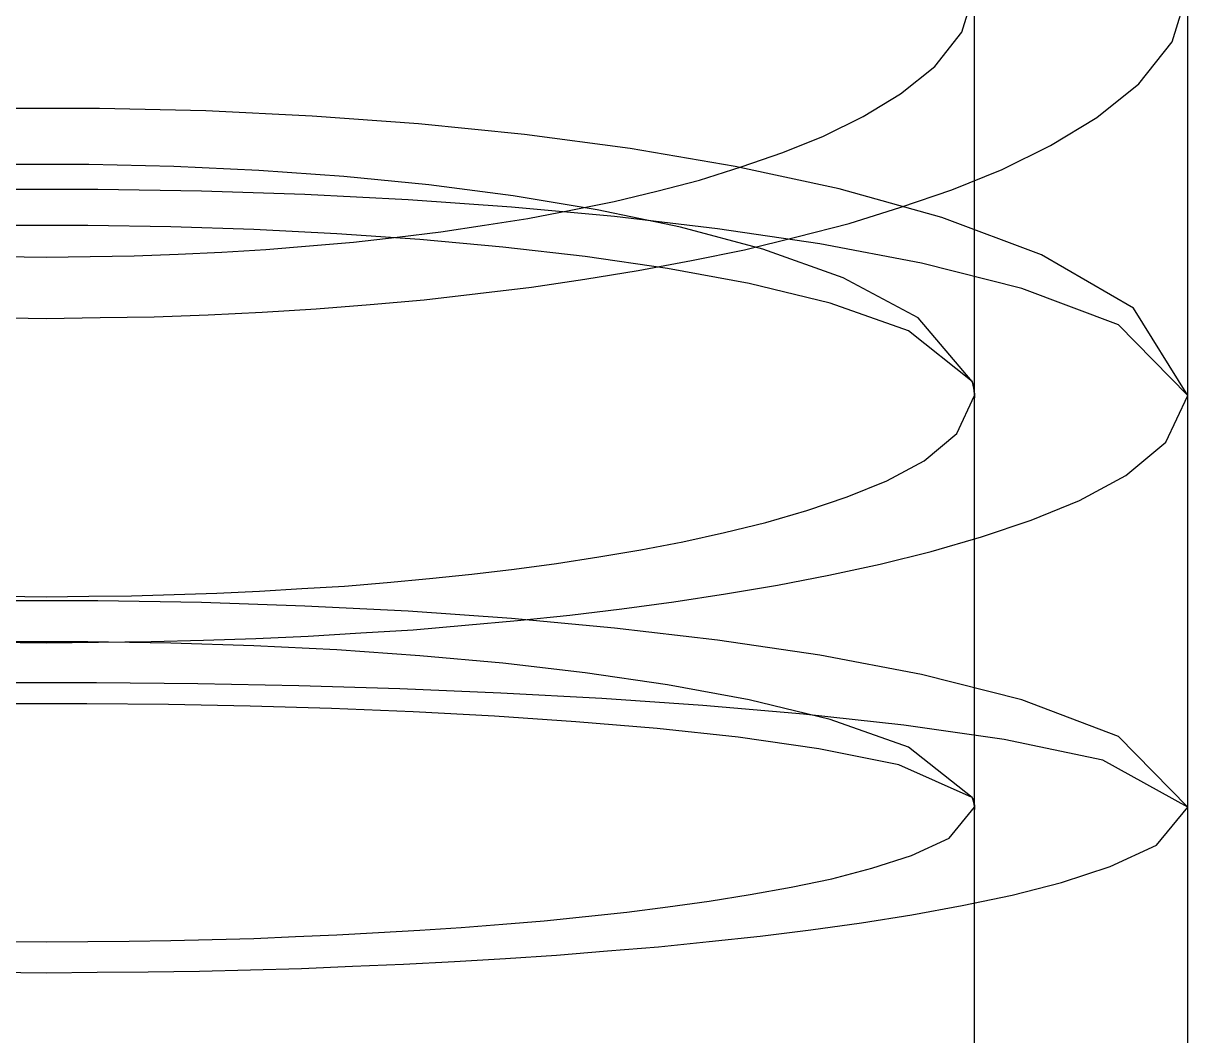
# Model space of a CAD drawing. Header units: millimetres. Extents: x 0 to 262, y -49 to 161.
# Drawn here: x 47.746 to 52.603, y 12.026 to 16.25 of the extents above; entities that cross this region are included whole.
import ezdxf

# ---------------------------------------------------------------- set-up
doc = ezdxf.new("R2010")
doc.units = ezdxf.units.MM
doc.layers.add('SIDE_HIDDEN', color=8, linetype='CONTINUOUS')
doc.layers.add('SIDE_VISIBLE', color=7, linetype='Continuous')

msp = doc.modelspace()

# ---------------------------------------------------------------- linework, layer by layer
at = {"layer": 'SIDE_HIDDEN'}
for points in [[(43.9674, 16.3854), (44.0205, 16.2121), (44.1333, 16.0693), (44.2759, 15.9549), (44.4328, 15.8604), (44.5971, 15.7792), (44.7672, 15.7104), (44.9407, 15.6509), (45.1156, 15.5956), (45.2933, 15.55), (45.4716, 15.5066), (45.6513, 15.47), (45.8315, 15.4356), (46.0127, 15.4069), (46.1941, 15.3795), (46.3763, 15.3578), (46.5585, 15.3361), (46.7414, 15.3209), (46.9242, 15.3058), (47.1074, 15.295), (47.2906, 15.286), (47.4739, 15.2793), (47.6574, 15.2763), (47.8409, 15.2734)], [(47.8409, 15.2734), (48.0243, 15.2763), (48.2078, 15.2793), (48.3911, 15.286), (48.5744, 15.295), (48.7575, 15.3058), (48.9403, 15.3209), (49.1232, 15.3361), (49.3054, 15.3578), (49.4876, 15.3795), (49.669, 15.4069), (49.8502, 15.4356), (50.0304, 15.47), (50.2102, 15.5066), (50.3884, 15.55), (50.5661, 15.5956), (50.7411, 15.6509), (50.9145, 15.7104), (51.0846, 15.7792), (51.249, 15.8604), (51.4058, 15.9549), (51.5484, 16.0693), (51.6612, 16.2121), (51.7144, 16.3854)], [(51.7144, 14.6962), (51.7144, 16.3854)], [(52.6034, 14.6962), (52.3773, 15.0613), (51.9936, 15.2834), (51.5778, 15.4398), (51.1497, 15.5589), (50.7153, 15.6525), (50.2772, 15.7268), (49.8366, 15.7853), (49.3945, 15.83), (48.9513, 15.8626), (48.5074, 15.8839), (48.0631, 15.8944), (47.6187, 15.8944), (47.1744, 15.8839), (46.7304, 15.8626), (46.2872, 15.83), (45.8451, 15.7853), (45.4045, 15.7268), (44.9664, 15.6525), (44.532, 15.5589), (44.1039, 15.4398), (43.6881, 15.2834), (43.3044, 15.0613), (43.0784, 14.6962)], [(51.7046, 14.7557), (51.4789, 15.0214), (51.1653, 15.1872), (50.8308, 15.3067), (50.4876, 15.3988), (50.1398, 15.4717), (49.7892, 15.5297), (49.4368, 15.5754), (49.0832, 15.6105), (48.7288, 15.6361), (48.3738, 15.6528), (48.0185, 15.661), (47.6632, 15.661), (47.3079, 15.6528), (46.9529, 15.6361), (46.5985, 15.6105), (46.2449, 15.5754), (45.8925, 15.5297), (45.5419, 15.4717), (45.1941, 15.3988), (44.8509, 15.3067), (44.5164, 15.1872), (44.2028, 15.0214), (43.9771, 14.7557)], [(51.7046, 14.7557), (51.4789, 15.0214), (51.1653, 15.1872), (50.8308, 15.3067), (50.4876, 15.3988), (50.1398, 15.4717), (49.7892, 15.5297), (49.4368, 15.5754), (49.0832, 15.6105), (48.7288, 15.6361), (48.3738, 15.6528), (48.0185, 15.661), (47.6632, 15.661), (47.3079, 15.6528), (46.9529, 15.6361), (46.5985, 15.6105), (46.2449, 15.5754), (45.8925, 15.5297), (45.5419, 15.4717), (45.1941, 15.3988), (44.8509, 15.3067), (44.5164, 15.1872), (44.2028, 15.0214), (43.9771, 14.7557)], [(52.6034, 14.6962), (52.3152, 14.9912), (51.9115, 15.1433), (51.4928, 15.249), (51.0686, 15.3295), (50.6414, 15.3928), (50.2124, 15.4431), (49.7824, 15.4827), (49.3515, 15.513), (48.9202, 15.5351), (48.4886, 15.5495), (48.0567, 15.5566), (47.6249, 15.5566), (47.193, 15.5495), (46.7614, 15.5351), (46.3301, 15.513), (45.8992, 15.4827), (45.4692, 15.4431), (45.0402, 15.3928), (44.613, 15.3295), (44.1888, 15.249), (43.7701, 15.1432), (43.3664, 14.9912), (43.0784, 14.6962)], [(51.7046, 14.7557), (51.4379, 14.9659), (51.1112, 15.0814), (50.7743, 15.1635), (50.4333, 15.2265), (50.0901, 15.2763), (49.7455, 15.316), (49.4001, 15.3473), (49.0541, 15.3713), (48.7077, 15.3888), (48.3611, 15.4002), (48.0143, 15.4059), (47.6674, 15.4059), (47.3206, 15.4002), (46.974, 15.3888), (46.6276, 15.3713), (46.2816, 15.3473), (45.9362, 15.316), (45.5916, 15.2763), (45.2484, 15.2265), (44.9074, 15.1635), (44.5705, 15.0814), (44.2438, 14.9659), (43.9771, 14.7557)], [(51.7046, 14.7557), (51.4379, 14.9659), (51.1112, 15.0814), (50.7743, 15.1635), (50.4333, 15.2265), (50.0901, 15.2763), (49.7455, 15.316), (49.4001, 15.3473), (49.0541, 15.3713), (48.7077, 15.3888), (48.3611, 15.4002), (48.0143, 15.4058), (47.6674, 15.4058), (47.3206, 15.4002), (46.974, 15.3888), (46.6276, 15.3713), (46.2816, 15.3473), (45.9362, 15.316), (45.5916, 15.2763), (45.2484, 15.2265), (44.9074, 15.1635), (44.5705, 15.0814), (44.2438, 14.9659), (43.9771, 14.7557)], [(51.7119, 14.721), (51.7117, 14.7226), (51.7115, 14.7241), (51.7112, 14.7256), (51.711, 14.7271), (51.7107, 14.7286), (51.7105, 14.7302), (51.7102, 14.7317), (51.7099, 14.7332), (51.7096, 14.7347), (51.7093, 14.7362), (51.709, 14.7377), (51.7087, 14.7392), (51.7083, 14.7407), (51.708, 14.7422), (51.7077, 14.7438), (51.7073, 14.7453), (51.7069, 14.7467), (51.7066, 14.7482), (51.7062, 14.7497), (51.7058, 14.7512), (51.7054, 14.7527), (51.705, 14.7542), (51.7046, 14.7557)], [(51.7119, 14.7308), (51.7117, 14.7319), (51.7115, 14.733), (51.7112, 14.7341), (51.711, 14.7352), (51.7107, 14.7363), (51.7104, 14.7374), (51.7102, 14.7385), (51.7099, 14.7396), (51.7096, 14.7407), (51.7093, 14.7418), (51.709, 14.7429), (51.7087, 14.744), (51.7083, 14.745), (51.708, 14.7461), (51.7076, 14.7472), (51.7073, 14.7483), (51.7069, 14.7493), (51.7066, 14.7504), (51.7062, 14.7515), (51.7058, 14.7525), (51.7054, 14.7536), (51.705, 14.7546), (51.7046, 14.7557)], [(51.7046, 14.7557), (51.7046, 14.7557)], [(51.7144, 14.6865), (51.7143, 14.6895), (51.7143, 14.6926), (51.7142, 14.6956), (51.7141, 14.6987), (51.7139, 14.7017), (51.7137, 14.7048), (51.7134, 14.7078), (51.7131, 14.7108), (51.7128, 14.7139), (51.7125, 14.7169), (51.7121, 14.7199), (51.7117, 14.7229), (51.7112, 14.7259), (51.7107, 14.7289), (51.7101, 14.7319), (51.7096, 14.7349), (51.709, 14.7379), (51.7083, 14.7409), (51.7076, 14.7439), (51.7069, 14.7468), (51.7062, 14.7498), (51.7054, 14.7528), (51.7046, 14.7557)], [(51.7144, 14.6962), (51.7143, 14.6988), (51.7143, 14.7014), (51.7142, 14.7041), (51.714, 14.7067), (51.7139, 14.7093), (51.7137, 14.7119), (51.7134, 14.7146), (51.7131, 14.7172), (51.7128, 14.7198), (51.7125, 14.7224), (51.7121, 14.725), (51.7116, 14.7276), (51.7112, 14.7302), (51.7107, 14.7328), (51.7101, 14.7354), (51.7095, 14.7379), (51.7089, 14.7405), (51.7083, 14.7431), (51.7076, 14.7456), (51.7069, 14.7481), (51.7062, 14.7507), (51.7054, 14.7532), (51.7046, 14.7557)], [(51.7144, 14.706), (51.7143, 14.7082), (51.7143, 14.7104), (51.7142, 14.7126), (51.714, 14.7148), (51.7139, 14.7171), (51.7137, 14.7193), (51.7134, 14.7215), (51.7131, 14.7237), (51.7128, 14.7258), (51.7124, 14.728), (51.712, 14.7302), (51.7116, 14.7324), (51.7111, 14.7345), (51.7106, 14.7367), (51.7101, 14.7389), (51.7095, 14.741), (51.7089, 14.7431), (51.7083, 14.7452), (51.7076, 14.7474), (51.7069, 14.7495), (51.7062, 14.7515), (51.7054, 14.7536), (51.7046, 14.7557)], [(51.7144, 14.7059), (51.7143, 14.707), (51.7143, 14.7081), (51.7143, 14.7092), (51.7143, 14.7103), (51.7142, 14.7114), (51.7142, 14.7125), (51.7141, 14.7135), (51.7141, 14.7146), (51.714, 14.7157), (51.7139, 14.7168), (51.7138, 14.7179), (51.7137, 14.719), (51.7136, 14.72), (51.7134, 14.7211), (51.7133, 14.7222), (51.7132, 14.7233), (51.713, 14.7244), (51.7128, 14.7254), (51.7127, 14.7265), (51.7125, 14.7276), (51.7123, 14.7287), (51.7121, 14.7297), (51.7119, 14.7308)], [(51.7144, 14.6864), (51.7143, 14.6879), (51.7143, 14.6894), (51.7143, 14.6909), (51.7143, 14.6924), (51.7142, 14.6939), (51.7142, 14.6955), (51.7141, 14.697), (51.7141, 14.6985), (51.714, 14.7), (51.7139, 14.7015), (51.7138, 14.703), (51.7137, 14.7045), (51.7136, 14.706), (51.7134, 14.7075), (51.7133, 14.709), (51.7132, 14.7105), (51.713, 14.712), (51.7129, 14.7135), (51.7127, 14.715), (51.7125, 14.7165), (51.7123, 14.718), (51.7121, 14.7195), (51.7119, 14.721)], [(43.9674, 14.6962), (44.0417, 14.5385), (44.1772, 14.4247), (44.3341, 14.3409), (44.499, 14.274), (44.6675, 14.2172), (44.8382, 14.1667), (45.0111, 14.1248), (45.185, 14.0867), (45.3597, 14.0528), (45.5352, 14.0232), (45.7111, 13.9962), (45.8876, 13.9727), (46.0643, 13.9515), (46.2413, 13.9328), (46.4186, 13.9169), (46.5959, 13.9019), (46.7736, 13.8908), (46.9512, 13.8797), (47.1291, 13.8725), (47.307, 13.8659), (47.4849, 13.8613), (47.6629, 13.8591), (47.8409, 13.857)], [(47.8409, 13.857), (48.0188, 13.8591), (48.1968, 13.8613), (48.3748, 13.8659), (48.5526, 13.8725), (48.7305, 13.8797), (48.9081, 13.8908), (49.0858, 13.9019), (49.2631, 13.9169), (49.4404, 13.9328), (49.6174, 13.9515), (49.7941, 13.9727), (49.9706, 13.9962), (50.1465, 14.0232), (50.322, 14.0528), (50.4967, 14.0867), (50.6706, 14.1248), (50.8436, 14.1667), (51.0142, 14.2172), (51.1828, 14.274), (51.3476, 14.3409), (51.5045, 14.4247), (51.6401, 14.5385), (51.7144, 14.6962)], [(51.7144, 14.7059), (51.7144, 14.7059), (51.7144, 14.7059), (51.7144, 14.7059), (51.7144, 14.7059), (51.7144, 14.7059), (51.7144, 14.7059), (51.7144, 14.7059), (51.7144, 14.7059), (51.7144, 14.7059), (51.7144, 14.706), (51.7144, 14.706), (51.7144, 14.706), (51.7144, 14.706), (51.7144, 14.706), (51.7144, 14.706), (51.7144, 14.706), (51.7144, 14.706), (51.7144, 14.706), (51.7144, 14.706), (51.7144, 14.706), (51.7144, 14.706), (51.7144, 14.706), (51.7144, 14.706)], [(51.7144, 14.6962), (51.7144, 14.706)], [(51.7144, 14.7059), (51.7144, 14.7055), (51.7144, 14.7051), (51.7144, 14.7046), (51.7144, 14.7042), (51.7144, 14.7038), (51.7144, 14.7034), (51.7144, 14.703), (51.7144, 14.7025), (51.7144, 14.7021), (51.7144, 14.7017), (51.7144, 14.7013), (51.7144, 14.7008), (51.7144, 14.7004), (51.7144, 14.7), (51.7144, 14.6996), (51.7144, 14.6991), (51.7144, 14.6987), (51.7144, 14.6983), (51.7144, 14.6979), (51.7144, 14.6974), (51.7144, 14.697), (51.7144, 14.6966), (51.7144, 14.6962)], [(51.7144, 14.6962), (51.7144, 14.6962), (51.7144, 14.6962), (51.7144, 14.6961), (51.7144, 14.6961), (51.7144, 14.6961), (51.7144, 14.6961), (51.7144, 14.6961), (51.7144, 14.6961), (51.7144, 14.6961), (51.7144, 14.6961), (51.7144, 14.6961), (51.7144, 14.6961), (51.7144, 14.6961), (51.7144, 14.6961), (51.7144, 14.6961), (51.7144, 14.6961), (51.7144, 14.6961), (51.7144, 14.6961), (51.7144, 14.6961), (51.7144, 14.6961), (51.7144, 14.6961), (51.7144, 14.6961), (51.7144, 14.6961)], [(51.7144, 14.6962), (51.7144, 14.6962), (51.7144, 14.6962), (51.7144, 14.6962), (51.7144, 14.6962), (51.7144, 14.6962), (51.7144, 14.6962), (51.7144, 14.6962), (51.7144, 14.6962), (51.7144, 14.6962), (51.7144, 14.6962), (51.7144, 14.6962), (51.7144, 14.6962), (51.7144, 14.6962), (51.7144, 14.6962), (51.7144, 14.6962), (51.7144, 14.6962), (51.7144, 14.6962), (51.7144, 14.6962), (51.7144, 14.6962), (51.7144, 14.6962), (51.7144, 14.6962), (51.7144, 14.6962), (51.7144, 14.6962)], [(51.7144, 14.6961), (51.7144, 14.6962)], [(51.7144, 14.6962), (51.7144, 14.6962)], [(51.7144, 14.6961), (51.7144, 14.6962)], [(51.7144, 14.6962), (51.7144, 14.6962)], [(51.7144, 14.6961), (51.7144, 14.6957), (51.7144, 14.6953), (51.7144, 14.6949), (51.7144, 14.6944), (51.7144, 14.694), (51.7144, 14.6936), (51.7144, 14.6932), (51.7144, 14.6927), (51.7144, 14.6923), (51.7144, 14.6919), (51.7144, 14.6915), (51.7144, 14.691), (51.7144, 14.6906), (51.7144, 14.6902), (51.7144, 14.6898), (51.7144, 14.6894), (51.7144, 14.6889), (51.7144, 14.6885), (51.7144, 14.6881), (51.7144, 14.6877), (51.7144, 14.6872), (51.7144, 14.6868), (51.7144, 14.6864)], [(51.7144, 12.9795), (51.7144, 14.6961)], [(51.7144, 14.6865), (51.7144, 14.6961)], [(51.7144, 14.6864), (51.7144, 14.6864), (51.7144, 14.6864), (51.7144, 14.6864), (51.7144, 14.6864), (51.7144, 14.6864), (51.7144, 14.6864), (51.7144, 14.6864), (51.7144, 14.6864), (51.7144, 14.6864), (51.7144, 14.6864), (51.7144, 14.6864), (51.7144, 14.6864), (51.7144, 14.6864), (51.7144, 14.6864), (51.7144, 14.6864), (51.7144, 14.6864), (51.7144, 14.6865), (51.7144, 14.6865), (51.7144, 14.6865), (51.7144, 14.6865), (51.7144, 14.6865), (51.7144, 14.6865), (51.7144, 14.6865)], [(52.6034, 12.9794), (52.3152, 13.2745), (51.9115, 13.4266), (51.4928, 13.5323), (51.0686, 13.6128), (50.6414, 13.6761), (50.2124, 13.7264), (49.7824, 13.766), (49.3515, 13.7963), (48.9202, 13.8184), (48.4886, 13.8328), (48.0567, 13.8399), (47.6249, 13.8399), (47.193, 13.8328), (46.7614, 13.8184), (46.3301, 13.7963), (45.8992, 13.766), (45.4692, 13.7264), (45.0402, 13.6761), (44.613, 13.6128), (44.1888, 13.5323), (43.7701, 13.4265), (43.3664, 13.2745), (43.0784, 12.9794)], [(51.7046, 13.0193), (51.4379, 13.2295), (51.1112, 13.345), (50.7743, 13.4271), (50.4333, 13.4901), (50.0901, 13.54), (49.7455, 13.5796), (49.4001, 13.6109), (49.0541, 13.6349), (48.7077, 13.6524), (48.3611, 13.6638), (48.0143, 13.6695), (47.6674, 13.6695), (47.3206, 13.6638), (46.974, 13.6524), (46.6276, 13.6349), (46.2816, 13.6109), (45.9362, 13.5796), (45.5916, 13.54), (45.2484, 13.4901), (44.9074, 13.4271), (44.5705, 13.345), (44.2438, 13.2295), (43.9771, 13.0193)], [(51.7046, 13.0193), (51.4379, 13.2295), (51.1112, 13.345), (50.7743, 13.4271), (50.4333, 13.4901), (50.0901, 13.54), (49.7455, 13.5796), (49.4001, 13.6109), (49.0541, 13.6349), (48.7077, 13.6524), (48.3611, 13.6638), (48.0143, 13.6695), (47.6674, 13.6695), (47.3206, 13.6638), (46.974, 13.6524), (46.6276, 13.6349), (46.2816, 13.6109), (45.9362, 13.5796), (45.5916, 13.54), (45.2484, 13.4901), (44.9074, 13.4271), (44.5705, 13.345), (44.2438, 13.2295), (43.9771, 13.0193)], [(52.6034, 12.9794), (52.2498, 13.1755), (51.8371, 13.2616), (51.4196, 13.3216), (51.0003, 13.3675), (50.5801, 13.4037), (50.1593, 13.4325), (49.7381, 13.4552), (49.3167, 13.4726), (48.8951, 13.4852), (48.4734, 13.4935), (48.0517, 13.4976), (47.6299, 13.4976), (47.2081, 13.4935), (46.7864, 13.4852), (46.3648, 13.4725), (45.9434, 13.4551), (45.5222, 13.4325), (45.1014, 13.4037), (44.6812, 13.3675), (44.262, 13.3216), (43.8445, 13.2616), (43.4318, 13.1755), (43.0784, 12.9794)], [(51.7046, 13.0193), (51.3986, 13.1562), (51.0651, 13.2232), (50.7282, 13.2706), (50.3899, 13.307), (50.0508, 13.3358), (49.7113, 13.3588), (49.3716, 13.3769), (49.0316, 13.3908), (48.6915, 13.4009), (48.3513, 13.4075), (48.011, 13.4108), (47.6707, 13.4108), (47.3305, 13.4075), (46.9903, 13.4009), (46.6502, 13.3908), (46.3102, 13.3769), (45.9704, 13.3588), (45.6309, 13.3358), (45.2919, 13.307), (44.9535, 13.2706), (44.6166, 13.2232), (44.2831, 13.1562), (43.9771, 13.0193)], [(51.7046, 13.0193), (51.3986, 13.1562), (51.0651, 13.2232), (50.7282, 13.2706), (50.3899, 13.307), (50.0508, 13.3358), (49.7113, 13.3588), (49.3716, 13.3769), (49.0316, 13.3908), (48.6915, 13.4009), (48.3512, 13.4075), (48.011, 13.4108), (47.6707, 13.4108), (47.3305, 13.4075), (46.9903, 13.4009), (46.6502, 13.3908), (46.3102, 13.3769), (45.9704, 13.3588), (45.6309, 13.3358), (45.2919, 13.307), (44.9536, 13.2706), (44.6166, 13.2232), (44.2831, 13.1562), (43.9771, 13.0193)], [(51.7119, 12.9944), (51.7117, 12.9955), (51.7115, 12.9966), (51.7112, 12.9977), (51.711, 12.9988), (51.7107, 12.9999), (51.7104, 13.001), (51.7102, 13.0021), (51.7099, 13.0032), (51.7096, 13.0043), (51.7093, 13.0054), (51.709, 13.0065), (51.7087, 13.0076), (51.7083, 13.0087), (51.708, 13.0097), (51.7076, 13.0108), (51.7073, 13.0119), (51.7069, 13.013), (51.7066, 13.014), (51.7062, 13.0151), (51.7058, 13.0161), (51.7054, 13.0172), (51.705, 13.0183), (51.7046, 13.0193)], [(51.7119, 13.0043), (51.7117, 13.005), (51.7114, 13.0057), (51.7112, 13.0064), (51.7109, 13.0071), (51.7107, 13.0077), (51.7104, 13.0084), (51.7101, 13.0091), (51.7098, 13.0098), (51.7095, 13.0104), (51.7092, 13.0111), (51.7089, 13.0117), (51.7086, 13.0124), (51.7083, 13.013), (51.7079, 13.0137), (51.7076, 13.0143), (51.7072, 13.015), (51.7069, 13.0156), (51.7065, 13.0162), (51.7061, 13.0168), (51.7058, 13.0175), (51.7054, 13.0181), (51.705, 13.0187), (51.7046, 13.0193)], [(51.7046, 13.0193), (51.7046, 13.0193)], [(51.7144, 12.9696), (51.7143, 12.9718), (51.7143, 12.974), (51.7142, 12.9763), (51.714, 12.9785), (51.7139, 12.9807), (51.7137, 12.9829), (51.7134, 12.9851), (51.7131, 12.9873), (51.7128, 12.9895), (51.7124, 12.9917), (51.712, 12.9938), (51.7116, 12.996), (51.7111, 12.9982), (51.7106, 13.0003), (51.7101, 13.0025), (51.7095, 13.0046), (51.7089, 13.0067), (51.7083, 13.0089), (51.7076, 13.011), (51.7069, 13.0131), (51.7062, 13.0152), (51.7054, 13.0172), (51.7046, 13.0193)], [(51.7144, 12.9794), (51.7143, 12.9812), (51.7143, 12.983), (51.7142, 12.9848), (51.714, 12.9866), (51.7139, 12.9884), (51.7136, 12.9902), (51.7134, 12.992), (51.7131, 12.9938), (51.7128, 12.9955), (51.7124, 12.9973), (51.712, 12.9991), (51.7115, 13.0008), (51.7111, 13.0025), (51.7106, 13.0043), (51.71, 13.006), (51.7095, 13.0077), (51.7088, 13.0094), (51.7082, 13.0111), (51.7075, 13.0127), (51.7068, 13.0144), (51.7061, 13.0161), (51.7054, 13.0177), (51.7046, 13.0193)], [(51.7144, 12.9894), (51.7143, 12.9908), (51.7143, 12.9922), (51.7142, 12.9935), (51.714, 12.9949), (51.7138, 12.9963), (51.7136, 12.9977), (51.7133, 12.999), (51.713, 13.0004), (51.7127, 13.0017), (51.7123, 13.0031), (51.7119, 13.0044), (51.7115, 13.0057), (51.711, 13.007), (51.7105, 13.0083), (51.7099, 13.0096), (51.7093, 13.0108), (51.7087, 13.0121), (51.7081, 13.0133), (51.7075, 13.0146), (51.7068, 13.0158), (51.7061, 13.017), (51.7053, 13.0181), (51.7046, 13.0193)], [(43.9674, 12.9794), (44.0736, 12.8498), (44.2309, 12.7777), (44.3956, 12.7239), (44.5633, 12.68), (44.7331, 12.6453), (44.9036, 12.6143), (45.0747, 12.5865), (45.2465, 12.5633), (45.4184, 12.5411), (45.5908, 12.5231), (45.7632, 12.5054), (45.936, 12.4911), (46.1088, 12.4773), (46.2818, 12.4659), (46.4548, 12.4555), (46.6279, 12.4463), (46.8011, 12.439), (46.9743, 12.4318), (47.1476, 12.4274), (47.3209, 12.4232), (47.4942, 12.4203), (47.6675, 12.4189), (47.8409, 12.4175)], [(47.8409, 12.4175), (48.0142, 12.4189), (48.1875, 12.4203), (48.3609, 12.4232), (48.5341, 12.4274), (48.7074, 12.4318), (48.8806, 12.439), (49.0538, 12.4463), (49.2269, 12.4555), (49.4, 12.4659), (49.5729, 12.4773), (49.7457, 12.4911), (49.9185, 12.5054), (50.0909, 12.5231), (50.2633, 12.5411), (50.4352, 12.5633), (50.607, 12.5865), (50.7781, 12.6143), (50.9486, 12.6453), (51.1184, 12.68), (51.2861, 12.7239), (51.4508, 12.7777), (51.6081, 12.8498), (51.7144, 12.9794)], [(51.7144, 12.9893), (51.7143, 12.99), (51.7143, 12.9907), (51.7143, 12.9913), (51.7143, 12.992), (51.7142, 12.9927), (51.7142, 12.9933), (51.7141, 12.994), (51.714, 12.9946), (51.714, 12.9953), (51.7139, 12.996), (51.7138, 12.9966), (51.7137, 12.9973), (51.7136, 12.9979), (51.7134, 12.9986), (51.7133, 12.9992), (51.7131, 12.9999), (51.713, 13.0005), (51.7128, 13.0011), (51.7127, 13.0018), (51.7125, 13.0024), (51.7123, 13.0031), (51.7121, 13.0037), (51.7119, 13.0043)], [(51.7144, 12.9695), (51.7143, 12.9706), (51.7143, 12.9717), (51.7143, 12.9728), (51.7143, 12.9739), (51.7142, 12.975), (51.7142, 12.9761), (51.7141, 12.9772), (51.7141, 12.9782), (51.714, 12.9793), (51.7139, 12.9804), (51.7138, 12.9815), (51.7137, 12.9826), (51.7136, 12.9837), (51.7134, 12.9848), (51.7133, 12.9858), (51.7132, 12.9869), (51.713, 12.988), (51.7128, 12.9891), (51.7127, 12.9901), (51.7125, 12.9912), (51.7123, 12.9923), (51.7121, 12.9934), (51.7119, 12.9944)], [(51.7144, 12.9893), (51.7144, 12.9893), (51.7144, 12.9894), (51.7144, 12.9894), (51.7144, 12.9894), (51.7144, 12.9894), (51.7144, 12.9894), (51.7144, 12.9894), (51.7144, 12.9894), (51.7144, 12.9894), (51.7144, 12.9894), (51.7144, 12.9894), (51.7144, 12.9894), (51.7144, 12.9894), (51.7144, 12.9894), (51.7144, 12.9894), (51.7144, 12.9894), (51.7144, 12.9894), (51.7144, 12.9894), (51.7144, 12.9894), (51.7144, 12.9894), (51.7144, 12.9894), (51.7144, 12.9894), (51.7144, 12.9894)], [(51.7144, 12.9795), (51.7144, 12.9894)], [(51.7144, 12.9893), (51.7144, 12.9889), (51.7144, 12.9885), (51.7144, 12.9881), (51.7144, 12.9876), (51.7144, 12.9872), (51.7144, 12.9868), (51.7144, 12.9863), (51.7144, 12.9859), (51.7144, 12.9855), (51.7144, 12.9851), (51.7144, 12.9846), (51.7144, 12.9842), (51.7144, 12.9838), (51.7144, 12.9833), (51.7144, 12.9829), (51.7144, 12.9825), (51.7144, 12.982), (51.7144, 12.9816), (51.7144, 12.9812), (51.7144, 12.9808), (51.7144, 12.9803), (51.7144, 12.9799), (51.7144, 12.9795)], [(51.7144, 12.9795), (51.7144, 12.9795), (51.7144, 12.9795), (51.7144, 12.9795), (51.7144, 12.9795), (51.7144, 12.9795), (51.7144, 12.9795), (51.7144, 12.9795), (51.7144, 12.9795), (51.7144, 12.9795), (51.7144, 12.9795), (51.7144, 12.9795), (51.7144, 12.9795), (51.7144, 12.9795), (51.7144, 12.9795), (51.7144, 12.9795), (51.7144, 12.9795), (51.7144, 12.9795), (51.7144, 12.9795), (51.7144, 12.9794), (51.7144, 12.9794), (51.7144, 12.9794), (51.7144, 12.9794), (51.7144, 12.9794)], [(51.7144, 12.9794), (51.7144, 12.9795)], [(51.7144, 12.9794), (51.7144, 12.9795)], [(51.7144, 12.9794), (51.7144, 12.9794), (51.7144, 12.9794), (51.7144, 12.9794), (51.7144, 12.9794), (51.7144, 12.9794), (51.7144, 12.9794), (51.7144, 12.9794), (51.7144, 12.9794), (51.7144, 12.9794), (51.7144, 12.9794), (51.7144, 12.9794), (51.7144, 12.9794), (51.7144, 12.9794), (51.7144, 12.9794), (51.7144, 12.9794), (51.7144, 12.9794), (51.7144, 12.9794), (51.7144, 12.9794), (51.7144, 12.9794), (51.7144, 12.9794), (51.7144, 12.9794), (51.7144, 12.9794), (51.7144, 12.9794)], [(51.7144, 12.9794), (51.7144, 12.979), (51.7144, 12.9786), (51.7144, 12.9781), (51.7144, 12.9777), (51.7144, 12.9773), (51.7144, 12.9769), (51.7144, 12.9764), (51.7144, 12.976), (51.7144, 12.9756), (51.7144, 12.9751), (51.7144, 12.9747), (51.7144, 12.9743), (51.7144, 12.9738), (51.7144, 12.9734), (51.7144, 12.973), (51.7144, 12.9726), (51.7144, 12.9721), (51.7144, 12.9717), (51.7144, 12.9713), (51.7144, 12.9708), (51.7144, 12.9704), (51.7144, 12.97), (51.7144, 12.9695)], [(51.7144, 11.2444), (51.7144, 12.9794)], [(51.7144, 12.9794), (51.7144, 12.9794)], [(51.7144, 12.9696), (51.7144, 12.9794)], [(51.7144, 12.9794), (51.7144, 12.9794)], [(51.7144, 12.9695), (51.7144, 12.9695), (51.7144, 12.9696), (51.7144, 12.9696), (51.7144, 12.9696), (51.7144, 12.9696), (51.7144, 12.9696), (51.7144, 12.9696), (51.7144, 12.9696), (51.7144, 12.9696), (51.7144, 12.9696), (51.7144, 12.9696), (51.7144, 12.9696), (51.7144, 12.9696), (51.7144, 12.9696), (51.7144, 12.9696), (51.7144, 12.9696), (51.7144, 12.9696), (51.7144, 12.9696), (51.7144, 12.9696), (51.7144, 12.9696), (51.7144, 12.9696), (51.7144, 12.9696), (51.7144, 12.9696)]]:
    msp.add_lwpolyline(points, dxfattribs=at)
at = {"layer": 'SIDE_VISIBLE'}
for points in [[(43.0784, 16.3854), (43.1438, 16.1724), (43.2824, 15.9968), (43.4577, 15.8561), (43.6506, 15.7399), (43.8527, 15.64), (44.0618, 15.5554), (44.275, 15.4823), (44.4901, 15.4143), (44.7086, 15.3582), (44.9278, 15.305), (45.1488, 15.2599), (45.3704, 15.2177), (45.5932, 15.1823), (45.8162, 15.1486), (46.0402, 15.122), (46.2642, 15.0953), (46.489, 15.0766), (46.7138, 15.058), (46.939, 15.0447), (47.1643, 15.0337), (47.3897, 15.0254), (47.6153, 15.0218), (47.8409, 15.0182)], [(47.8409, 15.0182), (48.0664, 15.0218), (48.292, 15.0254), (48.5174, 15.0337), (48.7427, 15.0447), (48.9679, 15.058), (49.1927, 15.0766), (49.4175, 15.0953), (49.6415, 15.122), (49.8655, 15.1486), (50.0885, 15.1823), (50.3113, 15.2177), (50.5329, 15.2599), (50.7539, 15.305), (50.9731, 15.3582), (51.1916, 15.4143), (51.4067, 15.4823), (51.6199, 15.5554), (51.8291, 15.64), (52.0311, 15.7399), (52.224, 15.8561), (52.3993, 15.9968), (52.538, 16.1724), (52.6034, 16.3854)], [(52.6034, 14.6962), (52.6034, 16.3854)], [(43.0784, 14.6962), (43.1697, 14.5023), (43.3363, 14.3623), (43.5293, 14.2593), (43.732, 14.1771), (43.9392, 14.1072), (44.149, 14.0452), (44.3617, 13.9936), (44.5754, 13.9468), (44.7903, 13.9052), (45.006, 13.8688), (45.2224, 13.8355), (45.4393, 13.8067), (45.6566, 13.7807), (45.8742, 13.7576), (46.0921, 13.738), (46.3102, 13.7196), (46.5286, 13.706), (46.7471, 13.6924), (46.9657, 13.6834), (47.1844, 13.6754), (47.4032, 13.6697), (47.622, 13.667), (47.8409, 13.6644)], [(47.8409, 13.6644), (48.0597, 13.667), (48.2785, 13.6697), (48.4973, 13.6754), (48.716, 13.6834), (48.9346, 13.6924), (49.1531, 13.706), (49.3715, 13.7196), (49.5896, 13.738), (49.8075, 13.7576), (50.0251, 13.7807), (50.2424, 13.8067), (50.4594, 13.8355), (50.6757, 13.8688), (50.8914, 13.9052), (51.1063, 13.9468), (51.32, 13.9936), (51.5327, 14.0452), (51.7425, 14.1072), (51.9497, 14.1771), (52.1525, 14.2593), (52.3454, 14.3623), (52.512, 14.5023), (52.6034, 14.6962)], [(52.6034, 12.9794), (52.6034, 14.6962)], [(43.0784, 12.9794), (43.209, 12.8201), (43.4024, 12.7314), (43.6048, 12.6653), (43.811, 12.6113), (44.0198, 12.5686), (44.2295, 12.5305), (44.4399, 12.4963), (44.6511, 12.4678), (44.8624, 12.4404), (45.0744, 12.4184), (45.2864, 12.3966), (45.4988, 12.3791), (45.7113, 12.362), (45.9239, 12.348), (46.1367, 12.3352), (46.3495, 12.3239), (46.5624, 12.315), (46.7754, 12.3061), (46.9885, 12.3007), (47.2015, 12.2955), (47.4146, 12.292), (47.6277, 12.2903), (47.8409, 12.2885)], [(47.8409, 12.2885), (48.054, 12.2903), (48.2671, 12.292), (48.4802, 12.2955), (48.6933, 12.3007), (48.9063, 12.3061), (49.1193, 12.315), (49.3322, 12.3239), (49.545, 12.3352), (49.7578, 12.348), (49.9704, 12.362), (50.1829, 12.3791), (50.3953, 12.3966), (50.6073, 12.4184), (50.8193, 12.4404), (51.0306, 12.4678), (51.2419, 12.4963), (51.4522, 12.5305), (51.6619, 12.5686), (51.8707, 12.6113), (52.0769, 12.6653), (52.2793, 12.7314), (52.4727, 12.8201), (52.6034, 12.9794)], [(52.6034, 11.2443), (52.6034, 12.9794)]]:
    msp.add_lwpolyline(points, dxfattribs=at)

doc.saveas('drawing.dxf')
